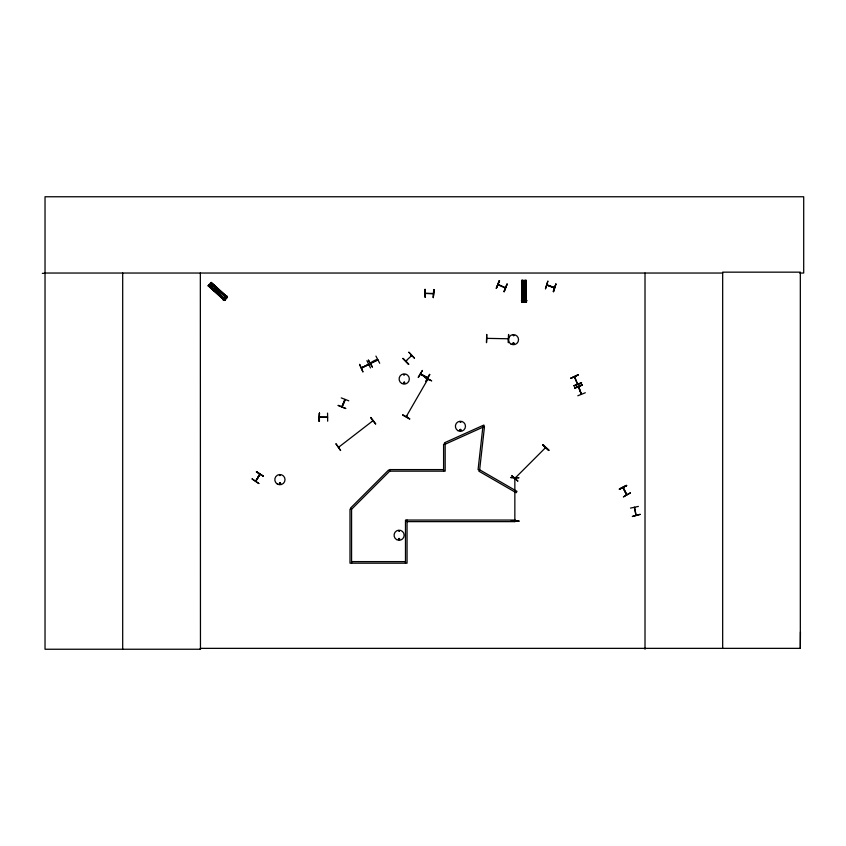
<?xml version="1.0" encoding="UTF-8"?>
<svg xmlns="http://www.w3.org/2000/svg" width="846" height="846" viewBox="0 0 846 846"><rect width="100%" height="100%" fill="white"/><g stroke="black" fill="none" stroke-linecap="round" stroke-linejoin="round"><path stroke-width="1.27" d="M420.43 374.112C440.851 384.549 415.227 372.388 421.35 374.207M420.726 373.858L427.642 377.676L427.04 377.295M799.745 273.036L803.7 273.036L803.7 196.758L45.028 196.758L45.028 649.242L200.46 649.242L200.354 648.353L800.327 648.353L800.443 631.994M361.39 367.883L362.194 367.471M425.104 297.295L425.073 289.205L425.21 297.295M433.448 293.795L425.443 293.403L433.459 293.425M434.019 289.544L433.289 297.612L434.051 289.544M433.353 297.612L433.66 289.533M338.749 447.153L372.875 420.79M372.938 421.149L372.229 421.287M406.926 416.052L406.26 416.581L427.854 379.167M259.648 474.035L259.616 474.976M578.527 386.876L581.287 394.352M514.791 478.635L514.844 477.789M515.214 478.519L515.119 477.789M280.301 475.547L279.476 475.441L280.301 475.336M279.392 483.267C280.354 485.244 280.586 481.892 279.497 483.172M280.703 483.415C278.662 485.784 279.487 481.078 280.618 483.225M403.775 374.789L404.642 374.672L403.828 374.894M403.436 382.762C405.467 380.15 404.642 385.596 403.521 382.582M403.69 382.625C404.663 384.602 404.885 381.25 403.806 382.529M399.598 539.135C398.582 537.03 398.572 541.017 399.661 538.87M459.685 429.863C461.038 432.676 461.451 427.917 459.812 429.694M460.827 422.186L460.002 422.091L460.827 421.985M512.708 343.444C514.738 341.075 513.913 345.771 512.782 343.635M512.962 343.296C513.829 345.432 514.326 341.615 513.004 343.444M342.408 406.302L341.837 406.863M345.168 399.534L341.869 406.778L344.83 399.439L344.787 400.295M368.771 364.541L361.528 367.767M634.331 507.441L635.959 515.235M508.287 338.77L486.736 338.358L487.159 338.738M411.568 355.669L405.805 361.083L406.746 360.703M410.796 355.944L411.272 355.383M428.055 379.473L427.664 380.087L428.076 379.42M515.172 478.434L515.605 477.599L514.971 478.233M545.797 447.872L544.94 448.19M255.524 480.792L256.285 480.317M259.87 474.373L255.714 481.11M554.479 287.883L547.024 285.208M553.918 287.291L554.426 287.799M545.437 288.74L547.891 281.031L545.543 288.772M553.136 291.542L555.928 283.96L553.559 291.701M553.527 291.69L555.907 283.949M342.968 405.382L344.703 401.078M338.22 405.393L345.718 408.428M341.245 397.906L348.785 400.824M398.741 530.812L399.439 531.351L398.847 530.749M398.498 538.648C400.042 541.937 399.344 535.941 398.614 539.526M513.871 335.682L513.173 335.153L513.776 335.746M513.956 343.571L513.152 343.783M626.558 494.783L622.963 487.624L626.484 494.624M626.6 494.656L626.474 493.81M496.274 288.222L499.584 280.851M504.48 287.672L505.464 287.703M503.878 291.574L507.092 284.161M574.339 376.882L577.575 384.179L574.624 376.66M319.481 417.015L327.561 417.015M418.178 377.284L422.45 370.4L418.442 377.422M425.718 381.44L429.525 374.313M425.982 381.588L429.884 374.503M409.792 418.823L402.823 414.73M424.47 377.242L431.693 380.88L424.523 377.136M406.26 416.581L406.619 415.946L406.217 416.655M255.83 480.983L260.039 474.268M256.824 479.693L259.214 475.706M225.586 298.744L225.967 298.352L224.877 297.961M515.711 477.948L515.034 478.18L545.522 447.682L545.004 448.2M371.32 363.23C368.063 363.442 379.748 357.446 377.041 360.322M406.503 415.978L406.577 416.676M338.474 446.794L339.035 446.466M208.127 285.863L211.225 282.374L227.458 297.073L224.423 300.489L208.19 285.789M209.988 287.111L212.684 284.108M211.088 288.105L213.795 285.091M212.748 289.586L215.444 286.583M214.207 290.908L216.914 287.904M215.867 292.399L218.564 289.385M222.963 298.754L225.66 295.751M222.984 299.685L226.591 295.677M223.111 299.801L226.717 295.793M259.521 474.162L255.936 481.088M511.883 475.812L517.942 481.173L511.904 475.79M542.804 444.88L548.874 450.241L542.815 444.869M515.034 478.18L515.743 477.895M361.464 367.841L368.56 364.182L367.936 364.964M368.592 364.573L361.591 368.095M370.633 363.124L377.876 359.899M377.718 359.973L370.707 363.452M505.369 287.629L498.104 284.415L498.58 285.07M370.855 417.416L375.751 423.857M338.569 447.185L339.214 446.688M372.98 421.065L372.494 421.488M460.097 429.726C462.402 429.546 459.008 431.502 460.319 429.599M547.151 284.859L554.564 287.566L553.76 287.714M554.363 287.873L546.939 285.102M619.462 489.337L626.643 485.636M619.272 488.977L626.452 485.266M623.185 488.237L623.174 487.423M630.407 492.911L623.375 496.919L630.355 492.816M375.931 356.092L379.706 363.251M370.495 367.936L366.931 360.682M372.399 366.974L368.327 359.973L372.293 367.016M577.987 374.715L570.743 378.342L578.125 375.042M570.701 378.236L578.104 374.99M574.022 385.797L581.583 382.9M574.043 385.85L581.445 382.593M581.562 382.868L573.99 385.744M574.698 387.796L582.228 384.845M574.804 388.071L582.334 385.131M574.825 388.124L582.217 384.814L574.846 388.177M580.98 393.496L581.392 393.422M577.818 395.759L585.326 392.766M630.482 508.097L638.392 506.416M636.023 515.129L634.627 507.272M640.147 514.421L632.322 516.494L640.126 514.315M523.907 302.001L524.213 301.07M521.929 282.638L525.969 282.596M521.94 284.129L525.99 284.076M521.971 286.35L526.011 286.308M521.982 288.317L526.022 288.275M522.003 290.548L526.053 290.495M522.119 300.076L526.159 300.034M521.453 300.721L526.836 300.668M521.453 300.89L526.836 300.838M523.822 301.07L524.457 301.102M526.498 302.255L522.141 302.297L521.94 280.417M526.402 302.255L526.244 280.354L521.591 280.428L521.823 302.318L523.251 302.308L523.008 281.697M523.833 302.308L524.478 302.308M510.942 477.398L519.021 477.757L510.942 477.757M510.942 521.157L519.021 521.051L514.41 521.527M514.41 521.199L519.032 521.168M42.3 273.353L45.028 273.343M45.028 273.036L722.674 273.036M327.561 413.112L327.677 421.202M319.566 417.3L327.571 417.385M443.59 469.593L389.689 469.593L389.689 471.159L351.576 509.271L351.576 563.182M514.854 520.057L405.477 520.057L405.477 563.182M407.053 521.633L514.854 521.633L514.844 477.874L514.844 478.603M351.576 561.607L405.477 561.607M578.749 386.654L581.424 394.289M623.291 487.55L626.844 494.529M578.812 387.595L581.287 394.162M338.199 405.446L345.676 408.533M505.316 288.042L497.956 284.742M515.119 520.184L515.119 520.999L514.833 520.269M402.622 415.09L409.644 419.087M256.327 471.973L263.286 476.097M211.045 282.585L227.32 297.232M211.014 282.617L227.288 297.263M210.802 282.85L227.109 297.464M210.707 282.955L226.992 297.602M210.633 283.029L226.94 297.655M210.485 283.199L226.76 297.845M210.347 283.357L225.681 297.126L211.257 284.277M226.379 298.278L225.554 299.198M210.02 285.684L224.412 298.575M209.967 285.737L225.3 299.505M208.888 285.017L225.131 299.695M225.015 299.833L208.719 285.208L224.941 299.907M208.55 285.388L224.782 300.087M224.655 300.224L208.328 285.631L224.602 300.288M402.929 358.514L408.766 364.108M543.09 444.594L548.843 450.273M542.878 444.806L548.631 450.484M370.58 417.628L375.518 424.036M525.979 280.354L526.18 302.255M525.905 280.354L526.138 302.255M525.641 281.644L525.863 302.255M525.715 302.255L525.472 281.655L525.609 302.265M525.197 280.364L525.355 302.265M524.774 302.265L523.547 302.286M522.923 281.697L523.145 302.308M522.691 280.407L522.965 302.308M522.394 280.417L522.712 302.308L522.225 280.417M522.204 280.417L522.363 302.318M521.686 280.417L521.929 302.318M800.327 648.353L800.327 272.158L722.674 272.158L722.674 648.353M645.012 273.036L645.012 649.242M443.59 471.159L443.59 444.213L445.165 444.213L484.483 426.49L483.838 425.062L444.52 442.775L445.165 444.213L445.165 471.159L389.689 471.159L388.578 470.048L350.466 508.16L351.576 509.271L350.001 509.271L350.001 563.182L407.053 563.182L407.053 520.057M319.365 413.112L319.418 421.202M200.343 273.036L200.46 649.242M122.691 273.036L122.691 649.242M215.508 289.966C216.788 293.329 218.046 287.397 215.508 289.966M482.886 426.775L478.075 469.625L479.64 469.794L516.991 491.357L516.197 492.721L478.857 471.159L479.64 469.794L484.451 426.944L482.886 426.775M523.145 289.184C524.287 292.61 525.789 286.741 523.145 289.184M499.225 280.692L496.38 288.264L499.225 280.692M507.04 284.129L504.184 291.711L507.04 284.129M252.129 478.942L258.823 483.51L252.129 478.942M256.539 471.634L263.222 476.203L256.518 471.666M403.003 358.429L408.555 364.319L403.003 358.429M408.914 352.274L414.445 358.175L408.914 352.274M336.01 443.864L340.621 450.527L335.999 443.886M626.59 485.53L619.409 489.242L626.622 485.583M359.624 364.404L362.892 371.806L359.624 364.404M486.714 334.498L486.513 342.588L486.714 334.498M508.583 334.498L508.383 342.588L508.583 334.498M319.481 413.112L319.027 421.202L319.481 413.112M525.102 302.265L524.954 281.655L525.08 302.265M401.66 383.418A5.118 5.118 0 0 0 409.337 378.987A5.118 5.118 0 0 0 401.66 374.556A5.118 5.118 0 0 0 401.66 383.418M277.361 484.06A5.118 5.118 0 0 0 285.028 479.64A5.118 5.118 0 0 0 277.361 475.209A5.118 5.118 0 0 0 277.361 484.06M457.919 430.656A5.044 5.044 0 0 0 465.48 426.278A5.044 5.044 0 0 0 457.919 421.911A5.044 5.044 0 0 0 457.919 430.656M510.963 344.036A5.055 5.055 0 0 0 518.545 339.658A5.055 5.055 0 0 0 510.963 335.291A5.055 5.055 0 0 0 510.963 344.036M396.605 539.611A5.055 5.055 0 0 0 404.177 535.232A5.055 5.055 0 0 0 396.605 530.854A5.055 5.055 0 0 0 396.605 539.611"/></g></svg>
